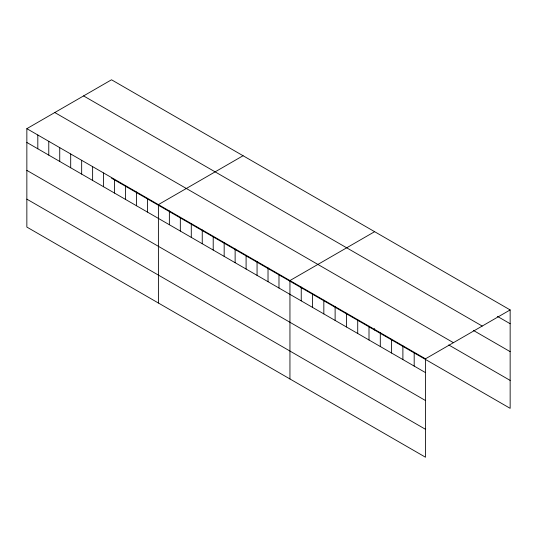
<?xml version="1.0" encoding="UTF-8"?>
<svg xmlns="http://www.w3.org/2000/svg" width="537" height="537" viewBox="0 0 537 537"><rect width="100%" height="100%" fill="white"/><g stroke="black" fill="none" stroke-linecap="round" stroke-linejoin="round"><path stroke-width="0.81" d="M26.85 128.665L425.479 358.81L425.479 457.215L26.85 227.07L26.85 128.665L111.521 79.785L510.15 309.93L510.15 408.335L111.521 178.19M243.066 155.73L158.395 204.61L158.402 303.022M374.618 231.682L289.946 280.562L289.946 378.968M425.479 358.81L510.15 309.93M497.443 316.387L510.15 323.724M83.577 95.915L482.213 326.06M473.446 330.45L510.15 351.641M54.787 112.535L453.423 342.68M448.737 344.955L510.15 380.411M26.85 142.459L425.479 372.604M26.85 170.377L425.479 400.528M26.85 199.146L425.479 429.298M414.188 352.292L414.188 366.086M402.891 345.768L402.891 359.562M391.601 339.25L391.601 353.044M380.303 332.732L380.303 346.519M374.618 328.537L374.618 330.087M369.006 326.207L369.006 340.002M357.716 319.69L357.716 333.477M346.419 313.165L346.419 326.959M335.122 306.647L335.122 320.435M323.831 300.123L323.831 313.917M312.534 293.605L312.534 307.392M301.244 287.08L301.244 300.874M278.985 274.232L278.985 288.027M268.023 267.903L268.023 281.697M257.062 261.573L257.062 275.367M246.094 255.243L246.094 269.037M235.132 248.92L235.132 262.707M224.171 242.59L224.171 256.377M213.209 236.26L213.209 250.047M202.248 229.93L202.248 243.724M191.286 223.6L191.286 237.394M180.325 217.27L180.325 231.064M169.363 210.94L169.363 224.735M147.433 198.287L147.433 212.075M136.472 191.957L136.472 205.745M125.51 185.627L125.51 199.415M114.549 179.298L114.549 193.092M103.587 172.968L103.587 186.762M92.626 166.638L92.626 180.432M81.664 160.308L81.664 174.102M70.696 153.978L70.696 167.772M59.735 147.655L59.735 161.442M48.773 141.325L48.773 155.112M37.812 134.995L37.812 148.783"/></g></svg>
